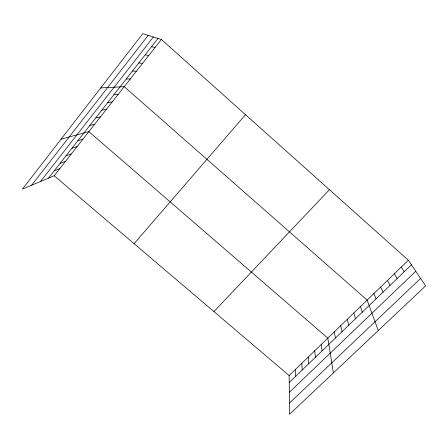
<?xml version="1.0" encoding="UTF-8"?>
<svg xmlns="http://www.w3.org/2000/svg" width="448" height="448" viewBox="0 0 448 448"><rect width="100%" height="100%" fill="white"/><g stroke="black" fill="none" stroke-linecap="round" stroke-linejoin="round"><path stroke-width="0.67" d="M31.629 185.237L148.176 35.381M40.482 181.513L153.367 36.988M48.507 178.136L158.043 38.438M161.347 39.463L142.738 33.695L22.4 189.123L54.197 175.745L161.347 39.463L408.358 260.215L425.6 285.908L289.542 414.305L289.15 375.553L408.358 260.215M134.081 243.673L245.51 114.682M213.926 311.578L329.448 189.7M289.223 382.525L411.432 264.802M289.318 392.33L415.778 271.275M289.43 403.11L420.582 278.438M54.286 170.766L59.864 168.538M60.11 163.335L65.57 161.274M65.99 155.837L71.327 153.955M71.915 148.282L77.134 146.574M77.89 140.661L82.981 139.132M61.074 139.166L88.883 131.628L327.824 338.134L333.396 372.921M89.813 125.457L94.657 124.286M95.76 117.869L100.475 116.889M101.758 110.225L106.338 109.43M107.8 102.514L112.252 101.909M113.898 94.741L118.216 94.321M100.761 87.914L124.225 86.677L367.147 300.087L378.269 330.574M126.246 78.994L130.284 78.971M132.496 71.019L136.394 71.198M138.802 62.978L142.554 63.364M145.163 54.869L148.77 55.462M151.575 46.687L155.03 47.499M54.197 175.745L289.15 375.553M401.352 266.997L404.242 271.734M394.402 273.717L397.107 278.606M387.503 280.386L390.029 285.421M380.666 287.006L383.006 292.186M373.878 293.574L376.046 298.894M360.466 306.555L362.286 312.15M353.836 312.967L355.488 318.696M347.256 319.334L348.74 325.192M340.726 325.651L342.048 331.638M334.253 331.918L335.412 338.033M321.25 344.495L322.09 350.862M314.731 350.801L315.414 357.297M308.263 357.062L308.784 363.681M301.84 363.272L302.215 370.014M295.473 369.438L295.691 376.292"/></g></svg>
